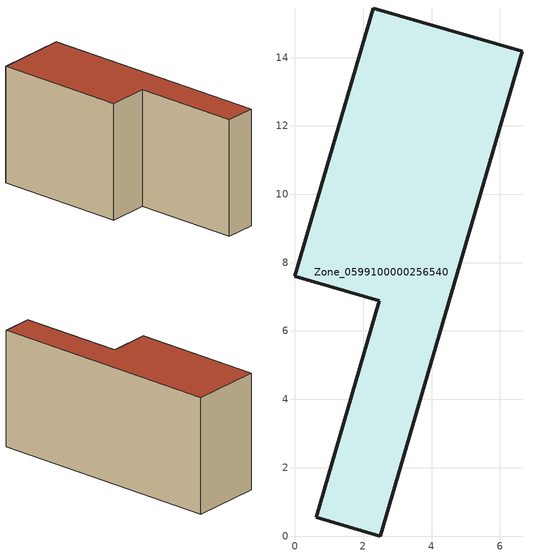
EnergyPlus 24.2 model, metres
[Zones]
Zone_0599100000256540
 floor ground (C_G): 2.47,6.88 0,7.6 2.3,15.45 6.65,14.18 2.5,0 0.62,0.55 z0
 wall outside (C_F): 6.65,14.18 2.3,15.45 0,7.6 2.47,6.88 0.62,0.55 2.5,0 6.65,14.18 z0:7.42
 roof outside (C_R): 2.5,0 6.65,14.18 2.3,15.45 0,7.6 2.47,6.88 0.62,0.55 z7.42
[BUILDING]
Pand.0599100000256540: North Axis=0; Terrain=City; Loads Convergence Tolerance Value=0.04; Temperature Convergence Tolerance Value=0.4; Solar Distribution=FullExterior; Maximum Number of Warmup Days=25; Minimum Number of Warmup Days=1
[Site:Location]
Rotterdam.The.Hague.AP_ZH_NLD Design_Conditions: Latitude=51.96; Longitude=4.45; Time Zone=1; Elevation=-4.5
[SITE:GROUNDTEMPERATURE:BUILDINGSURFACE]
18, 18, 18, 18, 18, 18, 18, 18, 18, 18, 18, 18
[MATERIAL] Thermal Absorptance=0.9; Solar Absorptance=0.7; Visible Absorptance=0.7
Name | Roughness | Thickness | Conductivity | Density | Specific Heat
G.TC.1946 | MediumSmooth | 0.15 | 1 | 540 | 1210
F.TC.1946 | Rough | 0.3 | 0.857143 | 1920 | 840
R.TC.1946 | MediumRough | 0.2 | 0.909091 | 1500 | 1000
[CONSTRUCTION]
C_G: G.TC.1946
C_F: F.TC.1946
C_R: R.TC.1946
[ZONE]
Zone_0599100000256540: Type=1; Multiplier=1; Ceiling Height=Autocalculate; Volume=Autocalculate; Floor Area=autocalculate; Part of Total Floor Area=Yes
[ZONEINFILTRATION:DESIGNFLOWRATE]
Infil_Zone_0599100000256540: Zone or ZoneList or Space or SpaceList=Zone_0599100000256540; Schedule=AlwaysOn; Design Flow Rate Calculation Method=Flow/Area; Flow Rate per Floor Area=0.003; Constant Term Coefficient=1; Temperature Term Coefficient=0; Velocity Term Coefficient=0; Velocity Squared Term Coefficient=0
[HVACTEMPLATE:ZONE:IDEALLOADSAIRSYSTEM]
Zone_0599100000256540: Maximum Heating Supply Air Temperature=50; Minimum Cooling Supply Air Temperature=13; Maximum Heating Supply Air Humidity Ratio=0.0156; Minimum Cooling Supply Air Humidity Ratio=0.0077; Heating Limit=NoLimit; Cooling Limit=NoLimit; Dehumidification Control Type=ConstantSensibleHeatRatio; Cooling Sensible Heat Ratio=0.7; Dehumidification Setpoint=60; Humidification Control Type=None; Humidification Setpoint=30; Outdoor Air Method=None; Outdoor Air Flow Rate per Person=0.00944; Outdoor Air Flow Rate per Zone Floor Area=0; Outdoor Air Flow Rate per Zone=0; Demand Controlled Ventilation Type=None; Outdoor Air Economizer Type=NoEconomizer; Heat Recovery Type=None; Sensible Heat Recovery Effectiveness=0.7; Latent Heat Recovery Effectiveness=0.65
[ZONECONTROL:THERMOSTAT]
ThermostatControl_Zone_0599100000256540: Zone or ZoneList=Zone_0599100000256540; Control Type Schedule=DualSetpointControlType; Control 1=Thermostat_Zone_0599100000256540; Temperature Difference Between Cutout And Setpoint=0
[THERMOSTATSETPOINT:DUALSETPOINT]
Thermostat_Zone_0599100000256540: Heating Setpoint Temperature Schedule=HeatingSetpoint_Zone_0599100000256540; Cooling Setpoint Temperature Schedule=CoolingSetpoint_Zone_0599100000256540
[SCHEDULE:COMPACT]
HeatingSetpoint_Zone_0599100000256540: Through: 12/31, For: AllDays, Until: 24:00, 21
CoolingSetpoint_Zone_0599100000256540: Through: 12/31, For: AllDays, Until: 24:00, 24
DualSetpointControlType: Through: 12/31, For: AllDays, Until: 24:00, 4
AlwaysOn: Through: 12/31, For: AllDays, Until: 24:00, 1
